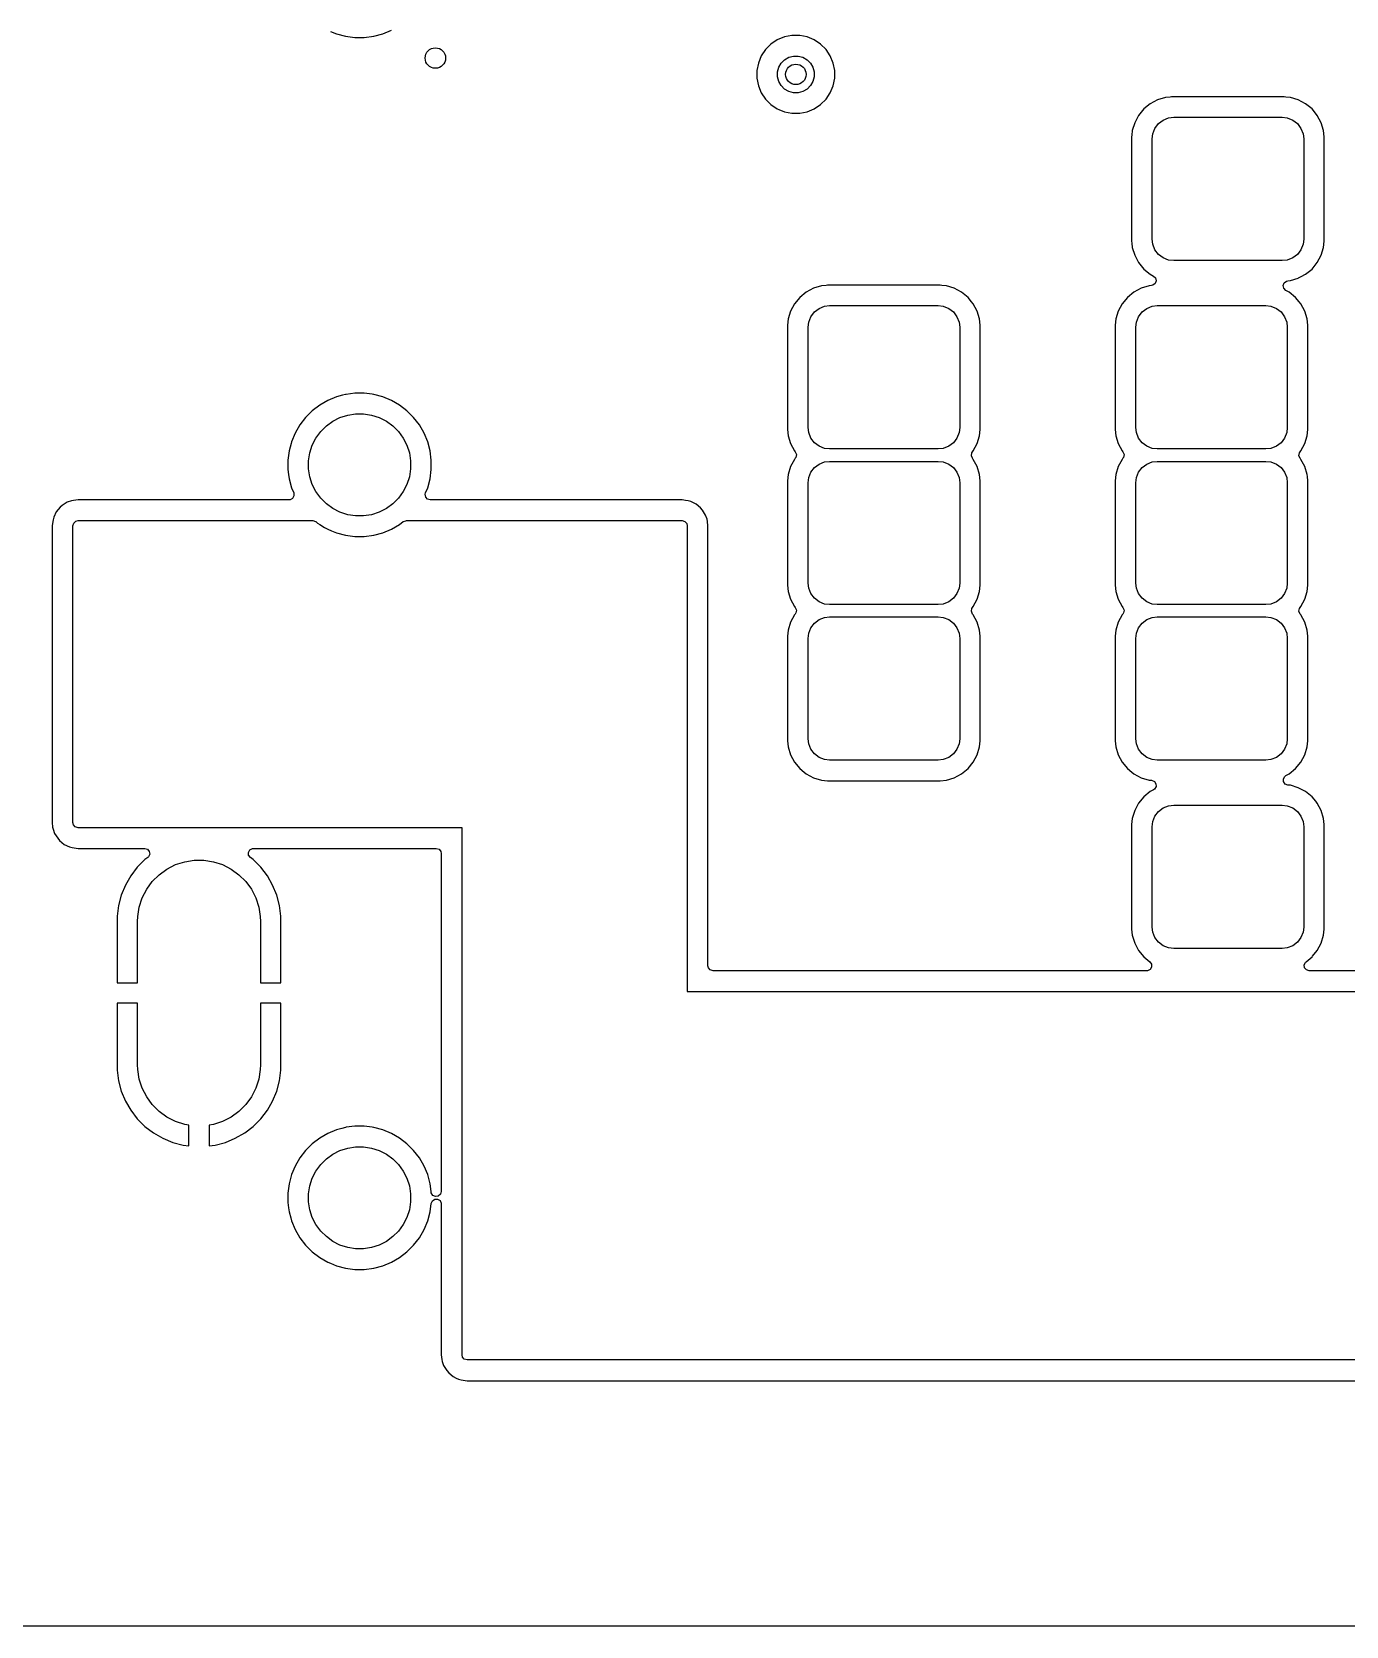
# Model space of a CAD drawing. Extents: x 3.62 to 7.51, y -6.04 to -1.71.
# Drawn here: x 4.305 to 5.568, y -6.035 to -4.502 of the extents above; entities that cross this region are included whole.
import ezdxf

# ---------------------------------------------------------------- set-up
doc = ezdxf.new("R2010")
doc.units = 0
doc.header["$MEASUREMENT"] = 0
doc.layers.add('BLACK', color=7, linetype='CONTINUOUS')

msp = doc.modelspace()

# ---------------------------------------------------------------- linework, layer by layer
at = {"layer": 'BLACK', "linetype": 'CONTINUOUS'}
for p, q in [((4.5921, -4.502), (4.5979, -4.5044)), ((4.5979, -4.5044), (4.6066, -4.5067)), ((4.6066, -4.5067), (4.6156, -4.5079)), ((4.6246, -4.5079), (4.6336, -4.5067)), ((4.6336, -4.5067), (4.6423, -4.5044)), ((4.6423, -4.5044), (4.6506, -4.5009)), ((5.0357, -4.5059), (5.0285, -4.5073)), ((5.0431, -4.5059), (5.0357, -4.5059)), ((5.0357, -4.5059), (5.0357, -4.5059)), ((5.0503, -4.5073), (5.0431, -4.5059)), ((5.0431, -4.5059), (5.0431, -4.5059)), ((4.6156, -4.5079), (4.6156, -4.5079)), ((4.6156, -4.5079), (4.6246, -4.5079)), ((4.6246, -4.5079), (4.6246, -4.5079)), ((5.0103, -4.5195), (5.0062, -4.5256)), ((5.0155, -4.5142), (5.0103, -4.5195)), ((5.0103, -4.5195), (5.0103, -4.5195)), ((5.0216, -4.5101), (5.0155, -4.5142)), ((5.0155, -4.5142), (5.0155, -4.5142)), ((5.0285, -4.5073), (5.0216, -4.5101)), ((5.0216, -4.5101), (5.0216, -4.5101)), ((5.0285, -4.5073), (5.0285, -4.5073)), ((5.0571, -4.5101), (5.0503, -4.5073)), ((5.0503, -4.5073), (5.0503, -4.5073)), ((5.0632, -4.5142), (5.0571, -4.5101)), ((5.0571, -4.5101), (5.0571, -4.5101)), ((5.0684, -4.5195), (5.0632, -4.5142)), ((5.0632, -4.5142), (5.0632, -4.5142)), ((5.0725, -4.5256), (5.0684, -4.5195)), ((5.0684, -4.5195), (5.0684, -4.5195)), ((5.0034, -4.5324), (5.0019, -4.5396)), ((5.0062, -4.5256), (5.0034, -4.5324)), ((5.0034, -4.5324), (5.0034, -4.5324)), ((5.0062, -4.5256), (5.0062, -4.5256)), ((5.0218, -4.541), (5.023, -4.5365)), ((5.023, -4.5365), (5.0253, -4.5325)), ((5.0253, -4.5325), (5.0286, -4.5293)), ((5.0286, -4.5293), (5.0326, -4.5269)), ((5.0326, -4.5269), (5.0371, -4.5257)), ((5.0371, -4.5257), (5.0417, -4.5257)), ((5.0417, -4.5257), (5.0461, -4.5269)), ((5.0461, -4.5269), (5.0502, -4.5293)), ((5.0502, -4.5293), (5.0534, -4.5325)), ((5.0534, -4.5325), (5.0557, -4.5365)), ((5.0557, -4.5365), (5.0569, -4.541)), ((5.0754, -4.5324), (5.0725, -4.5256)), ((5.0725, -4.5256), (5.0725, -4.5256)), ((5.0725, -4.5256), (5.0725, -4.5256)), ((5.0768, -4.5396), (5.0754, -4.5324)), ((5.0019, -4.5396), (5.0019, -4.547)), ((5.0019, -4.547), (5.0034, -4.5542)), ((5.0218, -4.5456), (5.0218, -4.541)), ((5.023, -4.5501), (5.0218, -4.5456)), ((5.0253, -4.5541), (5.023, -4.5501)), ((5.0557, -4.5501), (5.0534, -4.5541)), ((5.0569, -4.5456), (5.0557, -4.5501)), ((5.0569, -4.541), (5.0569, -4.5456)), ((5.0754, -4.5542), (5.0768, -4.547)), ((5.0768, -4.547), (5.0768, -4.5396)), ((5.0034, -4.5542), (5.0034, -4.5542)), ((5.0034, -4.5542), (5.0062, -4.561)), ((5.0062, -4.561), (5.0062, -4.561)), ((5.0062, -4.561), (5.0103, -4.5672)), ((5.0103, -4.5672), (5.0103, -4.5672)), ((5.0103, -4.5672), (5.0155, -4.5724)), ((5.0286, -4.5574), (5.0253, -4.5541)), ((5.0326, -4.5597), (5.0286, -4.5574)), ((5.0371, -4.5609), (5.0326, -4.5597)), ((5.0417, -4.5609), (5.0371, -4.5609)), ((5.0461, -4.5597), (5.0417, -4.5609)), ((5.0502, -4.5574), (5.0461, -4.5597)), ((5.0534, -4.5541), (5.0502, -4.5574)), ((5.0632, -4.5724), (5.0684, -4.5672)), ((5.0684, -4.5672), (5.0725, -4.561)), ((5.0725, -4.561), (5.0754, -4.5542)), ((5.387, -4.5678), (5.38, -4.5716)), ((5.3946, -4.5655), (5.387, -4.5678)), ((5.3991, -4.5651), (5.3946, -4.5655)), ((5.4006, -4.5649), (5.3991, -4.5651)), ((5.5089, -4.5649), (5.4006, -4.5649)), ((5.5105, -4.5651), (5.5089, -4.5649)), ((5.5148, -4.5655), (5.5105, -4.5651)), ((5.5224, -4.5678), (5.5148, -4.5655)), ((5.5294, -4.5716), (5.5224, -4.5678)), ((5.0155, -4.5724), (5.0155, -4.5724)), ((5.0155, -4.5724), (5.0216, -4.5765)), ((5.0216, -4.5765), (5.0216, -4.5765)), ((5.0216, -4.5765), (5.0232, -4.5771)), ((5.0232, -4.5771), (5.0285, -4.5793)), ((5.0285, -4.5793), (5.0357, -4.5807)), ((5.0357, -4.5807), (5.0357, -4.5807)), ((5.0357, -4.5807), (5.0357, -4.5807)), ((5.0357, -4.5807), (5.0431, -4.5807)), ((5.0431, -4.5807), (5.0503, -4.5793)), ((5.0431, -4.5807), (5.0431, -4.5807)), ((5.0503, -4.5793), (5.0571, -4.5765)), ((5.0571, -4.5765), (5.0632, -4.5724)), ((5.3688, -4.5828), (5.3651, -4.5898)), ((5.3739, -4.5766), (5.3688, -4.5828)), ((5.3688, -4.5828), (5.3688, -4.5828)), ((5.38, -4.5716), (5.3739, -4.5766)), ((5.38, -4.5716), (5.38, -4.5716)), ((5.5356, -4.5766), (5.5294, -4.5716)), ((5.5294, -4.5716), (5.5294, -4.5716)), ((5.5378, -4.5793), (5.5356, -4.5766)), ((5.5406, -4.5828), (5.5378, -4.5793)), ((5.5444, -4.5898), (5.5406, -4.5828)), ((5.5406, -4.5828), (5.5406, -4.5828)), ((5.5406, -4.5828), (5.5406, -4.5828)), ((5.3628, -4.5974), (5.3623, -4.6019)), ((5.3651, -4.5898), (5.3628, -4.5974)), ((5.3825, -4.6004), (5.3845, -4.5952)), ((5.3845, -4.5952), (5.3879, -4.5907)), ((5.3879, -4.5907), (5.3924, -4.5873)), ((5.3924, -4.5873), (5.3977, -4.5852)), ((5.3977, -4.5852), (5.4026, -4.5846)), ((5.4026, -4.5846), (5.5069, -4.5846)), ((5.5069, -4.5846), (5.5118, -4.5852)), ((5.5118, -4.5852), (5.517, -4.5873)), ((5.517, -4.5873), (5.5215, -4.5907)), ((5.5215, -4.5907), (5.5249, -4.5952)), ((5.5249, -4.5952), (5.527, -4.6004)), ((5.5467, -4.5974), (5.5444, -4.5898)), ((5.5444, -4.5898), (5.5444, -4.5898)), ((5.5444, -4.5898), (5.5444, -4.5898)), ((5.5473, -4.6033), (5.5467, -4.5974)), ((5.3623, -4.6019), (5.3622, -4.6033)), ((5.3622, -4.6033), (5.3622, -4.7038)), ((5.3819, -4.6053), (5.3825, -4.6004)), ((5.3819, -4.7018), (5.3819, -4.6053)), ((5.527, -4.6004), (5.5276, -4.6053)), ((5.5276, -4.6053), (5.5276, -4.7018)), ((5.5473, -4.7038), (5.5473, -4.6033)), ((5.3622, -4.7038), (5.3624, -4.7057)), ((5.3624, -4.7057), (5.3628, -4.7097)), ((5.3825, -4.7067), (5.3819, -4.7018)), ((5.5276, -4.7018), (5.527, -4.7067)), ((5.5467, -4.7097), (5.5473, -4.7038)), ((5.3628, -4.7097), (5.3651, -4.7173)), ((5.3651, -4.7173), (5.3688, -4.7243)), ((5.3845, -4.7119), (5.3825, -4.7067)), ((5.3879, -4.7164), (5.3845, -4.7119)), ((5.3924, -4.7198), (5.3879, -4.7164)), ((5.3977, -4.7219), (5.3924, -4.7198)), ((5.517, -4.7198), (5.5118, -4.7219)), ((5.5215, -4.7164), (5.517, -4.7198)), ((5.5249, -4.7119), (5.5215, -4.7164)), ((5.527, -4.7067), (5.5249, -4.7119)), ((5.5406, -4.7243), (5.5444, -4.7173)), ((5.5444, -4.7173), (5.5467, -4.7097)), ((5.3688, -4.7243), (5.3688, -4.7243)), ((5.3688, -4.7243), (5.3739, -4.7305)), ((5.3739, -4.7305), (5.38, -4.7355)), ((5.38, -4.7355), (5.38, -4.7355)), ((5.38, -4.7355), (5.3832, -4.7372)), ((5.4026, -4.7224), (5.3977, -4.7219)), ((5.5069, -4.7224), (5.4026, -4.7224)), ((5.5118, -4.7219), (5.5069, -4.7224)), ((5.5252, -4.7378), (5.5294, -4.7355)), ((5.5294, -4.7355), (5.5356, -4.7305)), ((5.5356, -4.7305), (5.5406, -4.7243)), ((5.0563, -4.7489), (5.0493, -4.7527)), ((5.0639, -4.7466), (5.0563, -4.7489)), ((5.0684, -4.7462), (5.0639, -4.7466)), ((5.0699, -4.746), (5.0684, -4.7462)), ((5.1782, -4.746), (5.0699, -4.746)), ((5.1798, -4.7462), (5.1782, -4.746)), ((5.1841, -4.7466), (5.1798, -4.7462)), ((5.1917, -4.7489), (5.1841, -4.7466)), ((5.1987, -4.7527), (5.1917, -4.7489)), ((5.3713, -4.7489), (5.3643, -4.7527)), ((5.3789, -4.7466), (5.3713, -4.7489)), ((5.3814, -4.7464), (5.3789, -4.7466)), ((5.3827, -4.7461), (5.3814, -4.7464)), ((5.3849, -4.7444), (5.3827, -4.7461)), ((5.3832, -4.7372), (5.3852, -4.7391)), ((5.3858, -4.7418), (5.3849, -4.7444)), ((5.3852, -4.7391), (5.3858, -4.7418)), ((5.5079, -4.7464), (5.5088, -4.7438)), ((5.5085, -4.749), (5.5079, -4.7464)), ((5.5105, -4.751), (5.5085, -4.749)), ((5.5088, -4.7438), (5.511, -4.7421)), ((5.5137, -4.7527), (5.5105, -4.751)), ((5.511, -4.7421), (5.5123, -4.7418)), ((5.5123, -4.7418), (5.5148, -4.7416)), ((5.5148, -4.7416), (5.5224, -4.7393)), ((5.5224, -4.7393), (5.5226, -4.7391)), ((5.5226, -4.7391), (5.5252, -4.7378)), ((5.0381, -4.7639), (5.0344, -4.7709)), ((5.0432, -4.7577), (5.0381, -4.7639)), ((5.0381, -4.7639), (5.0381, -4.7639)), ((5.0493, -4.7527), (5.0432, -4.7577)), ((5.0493, -4.7527), (5.0493, -4.7527)), ((5.0617, -4.7684), (5.067, -4.7663)), ((5.067, -4.7663), (5.0719, -4.7657)), ((5.0719, -4.7657), (5.1762, -4.7657)), ((5.1762, -4.7657), (5.1811, -4.7663)), ((5.1811, -4.7663), (5.1863, -4.7684)), ((5.2049, -4.7577), (5.1987, -4.7527)), ((5.1987, -4.7527), (5.1987, -4.7527)), ((5.2084, -4.762), (5.2049, -4.7577)), ((5.2099, -4.7639), (5.2084, -4.762)), ((5.2137, -4.7709), (5.2099, -4.7639)), ((5.2099, -4.7639), (5.2099, -4.7639)), ((5.2099, -4.7639), (5.2099, -4.7639)), ((5.3531, -4.7639), (5.3493, -4.7709)), ((5.3581, -4.7577), (5.3531, -4.7639)), ((5.3531, -4.7639), (5.3531, -4.7639)), ((5.3643, -4.7527), (5.3581, -4.7577)), ((5.3643, -4.7527), (5.3643, -4.7527)), ((5.3767, -4.7684), (5.3819, -4.7663)), ((5.3819, -4.7663), (5.3868, -4.7657)), ((5.3868, -4.7657), (5.4911, -4.7657)), ((5.4911, -4.7657), (5.496, -4.7663)), ((5.496, -4.7663), (5.5013, -4.7684)), ((5.5198, -4.7577), (5.5137, -4.7527)), ((5.5137, -4.7527), (5.5137, -4.7527)), ((5.5233, -4.762), (5.5198, -4.7577)), ((5.5249, -4.7639), (5.5233, -4.762)), ((5.5286, -4.7709), (5.5249, -4.7639)), ((5.5249, -4.7639), (5.5249, -4.7639)), ((5.5249, -4.7639), (5.5249, -4.7639)), ((5.0321, -4.7785), (5.0315, -4.7844)), ((5.0344, -4.7709), (5.0321, -4.7785)), ((5.0512, -4.7864), (5.0518, -4.7815)), ((5.0518, -4.7815), (5.0538, -4.7763)), ((5.0538, -4.7763), (5.0572, -4.7718)), ((5.0572, -4.7718), (5.0617, -4.7684)), ((5.1863, -4.7684), (5.1908, -4.7718)), ((5.1908, -4.7718), (5.1942, -4.7763)), ((5.1942, -4.7763), (5.1963, -4.7815)), ((5.1963, -4.7815), (5.1969, -4.7864)), ((5.216, -4.7785), (5.2137, -4.7709)), ((5.2137, -4.7709), (5.2137, -4.7709)), ((5.2137, -4.7709), (5.2137, -4.7709)), ((5.2166, -4.7844), (5.216, -4.7785)), ((5.347, -4.7785), (5.3464, -4.7844)), ((5.3493, -4.7709), (5.347, -4.7785)), ((5.3661, -4.7864), (5.3667, -4.7815)), ((5.3667, -4.7815), (5.3688, -4.7763)), ((5.3688, -4.7763), (5.3722, -4.7718)), ((5.3722, -4.7718), (5.3767, -4.7684)), ((5.5013, -4.7684), (5.5058, -4.7718)), ((5.5058, -4.7718), (5.5092, -4.7763)), ((5.5092, -4.7763), (5.5112, -4.7815)), ((5.5112, -4.7815), (5.5118, -4.7864)), ((5.5309, -4.7785), (5.5286, -4.7709)), ((5.5286, -4.7709), (5.5286, -4.7709)), ((5.5286, -4.7709), (5.5286, -4.7709)), ((5.5315, -4.7844), (5.5309, -4.7785)), ((5.0315, -4.7844), (5.0315, -4.8849)), ((5.0512, -4.8829), (5.0512, -4.7864)), ((5.1969, -4.7864), (5.1969, -4.8829)), ((5.2166, -4.8849), (5.2166, -4.7844)), ((5.3464, -4.7844), (5.3464, -4.8849)), ((5.3661, -4.8829), (5.3661, -4.7864)), ((5.5118, -4.7864), (5.5118, -4.8829)), ((5.5315, -4.8849), (5.5315, -4.7844)), ((4.5895, -4.8569), (4.5817, -4.8614)), ((4.5979, -4.8534), (4.5895, -4.8569)), ((4.5895, -4.8569), (4.5895, -4.8569)), ((4.6037, -4.8519), (4.5979, -4.8534)), ((4.6066, -4.8511), (4.6037, -4.8519)), ((4.607, -4.851), (4.6066, -4.8511)), ((4.6156, -4.8499), (4.607, -4.851)), ((4.6246, -4.8499), (4.6156, -4.8499)), ((4.6156, -4.8499), (4.6156, -4.8499)), ((4.6321, -4.8509), (4.6246, -4.8499)), ((4.6246, -4.8499), (4.6246, -4.8499)), ((4.6336, -4.8511), (4.6321, -4.8509)), ((4.6423, -4.8534), (4.6336, -4.8511)), ((4.6506, -4.8569), (4.6423, -4.8534)), ((4.6584, -4.8614), (4.6506, -4.8569)), ((4.6506, -4.8569), (4.6506, -4.8569)), ((4.5682, -4.8733), (4.5627, -4.8804)), ((4.5745, -4.8669), (4.5682, -4.8733)), ((4.5817, -4.8614), (4.5745, -4.8669)), ((4.5944, -4.8768), (4.6012, -4.8733)), ((4.6012, -4.8733), (4.6086, -4.8709)), ((4.6086, -4.8709), (4.6162, -4.8697)), ((4.6162, -4.8697), (4.6239, -4.8697)), ((4.6239, -4.8697), (4.6316, -4.8709)), ((4.6316, -4.8709), (4.6389, -4.8733)), ((4.6389, -4.8733), (4.6458, -4.8768)), ((4.6656, -4.8669), (4.6584, -4.8614)), ((4.672, -4.8733), (4.6656, -4.8669)), ((4.6656, -4.8669), (4.6656, -4.8669)), ((4.6775, -4.8804), (4.672, -4.8733)), ((4.672, -4.8733), (4.672, -4.8733)), ((4.5581, -4.8883), (4.5547, -4.8966)), ((4.5627, -4.8804), (4.5581, -4.8883)), ((4.5581, -4.8883), (4.5581, -4.8883)), ((4.5781, -4.8931), (4.5827, -4.8868)), ((4.5827, -4.8868), (4.5881, -4.8814)), ((4.5881, -4.8814), (4.5944, -4.8768)), ((4.6458, -4.8768), (4.652, -4.8814)), ((4.652, -4.8814), (4.6575, -4.8868)), ((4.6575, -4.8868), (4.662, -4.8931)), ((4.682, -4.8883), (4.6775, -4.8804)), ((4.6775, -4.8804), (4.6775, -4.8804)), ((4.6775, -4.8804), (4.6775, -4.8804)), ((4.6855, -4.8966), (4.682, -4.8883)), ((5.0315, -4.8849), (5.0321, -4.8908)), ((5.0518, -4.8878), (5.0512, -4.8829)), ((5.0538, -4.893), (5.0518, -4.8878)), ((5.1963, -4.8878), (5.1942, -4.893)), ((5.1969, -4.8829), (5.1963, -4.8878)), ((5.216, -4.8908), (5.2166, -4.8849)), ((5.3464, -4.8849), (5.347, -4.8908)), ((5.3667, -4.8878), (5.3661, -4.8829)), ((5.3688, -4.893), (5.3667, -4.8878)), ((5.5112, -4.8878), (5.5092, -4.893)), ((5.5118, -4.8829), (5.5112, -4.8878)), ((5.5309, -4.8908), (5.5315, -4.8849)), ((4.5523, -4.9053), (4.5512, -4.9143)), ((4.5524, -4.9052), (4.5523, -4.9053)), ((4.5523, -4.9053), (4.5523, -4.9053)), ((4.5542, -4.8984), (4.5524, -4.9052)), ((4.5547, -4.8966), (4.5542, -4.8984)), ((4.5722, -4.9073), (4.5746, -4.9)), ((4.5746, -4.9), (4.5781, -4.8931)), ((4.662, -4.8931), (4.6655, -4.9)), ((4.6655, -4.9), (4.6679, -4.9073)), ((4.6878, -4.9053), (4.6855, -4.8966)), ((4.689, -4.9143), (4.6878, -4.9053)), ((5.0321, -4.8908), (5.0344, -4.8984)), ((5.0344, -4.8984), (5.0381, -4.9054)), ((5.0381, -4.9054), (5.0381, -4.9054)), ((5.0381, -4.9054), (5.0389, -4.9064)), ((5.0572, -4.8975), (5.0538, -4.893)), ((5.0617, -4.9009), (5.0572, -4.8975)), ((5.067, -4.903), (5.0617, -4.9009)), ((5.0719, -4.9035), (5.067, -4.903)), ((5.1762, -4.9035), (5.0719, -4.9035)), ((5.1811, -4.903), (5.1762, -4.9035)), ((5.1863, -4.9009), (5.1811, -4.903)), ((5.1908, -4.8975), (5.1863, -4.9009)), ((5.1942, -4.893), (5.1908, -4.8975)), ((5.2091, -4.9064), (5.2099, -4.9054)), ((5.2099, -4.9054), (5.2137, -4.8984)), ((5.2099, -4.9054), (5.2099, -4.9054)), ((5.2137, -4.8984), (5.216, -4.8908)), ((5.347, -4.8908), (5.3493, -4.8984)), ((5.3493, -4.8984), (5.3531, -4.9054)), ((5.3531, -4.9054), (5.3531, -4.9054)), ((5.3531, -4.9054), (5.3538, -4.9064)), ((5.3722, -4.8975), (5.3688, -4.893)), ((5.3767, -4.9009), (5.3722, -4.8975)), ((5.3819, -4.903), (5.3767, -4.9009)), ((5.3868, -4.9035), (5.3819, -4.903)), ((5.4911, -4.9035), (5.3868, -4.9035)), ((5.496, -4.903), (5.4911, -4.9035)), ((5.5013, -4.9009), (5.496, -4.903)), ((5.5058, -4.8975), (5.5013, -4.9009)), ((5.5092, -4.893), (5.5058, -4.8975)), ((5.5241, -4.9064), (5.5249, -4.9054)), ((5.5249, -4.9054), (5.5286, -4.8984)), ((5.5249, -4.9054), (5.5249, -4.9054)), ((5.5286, -4.8984), (5.5309, -4.8908)), ((4.5512, -4.9143), (4.5512, -4.9233)), ((4.571, -4.9149), (4.5722, -4.9073)), ((4.571, -4.9227), (4.571, -4.9149)), ((4.6679, -4.9073), (4.6691, -4.9149)), ((4.6691, -4.9149), (4.6691, -4.9227)), ((4.689, -4.9233), (4.689, -4.9143)), ((5.0344, -4.9205), (5.0321, -4.9281)), ((5.0381, -4.9135), (5.0344, -4.9205)), ((5.0389, -4.9125), (5.0381, -4.9135)), ((5.0381, -4.9135), (5.0381, -4.9135)), ((5.0389, -4.9064), (5.04, -4.9089)), ((5.0395, -4.9116), (5.0389, -4.9125)), ((5.04, -4.9089), (5.0395, -4.9116)), ((5.0572, -4.9214), (5.0617, -4.918)), ((5.0617, -4.918), (5.067, -4.9159)), ((5.067, -4.9159), (5.0719, -4.9154)), ((5.0719, -4.9154), (5.1762, -4.9154)), ((5.1762, -4.9154), (5.1811, -4.9159)), ((5.1811, -4.9159), (5.1863, -4.918)), ((5.1863, -4.918), (5.1908, -4.9214)), ((5.2081, -4.91), (5.2085, -4.9073)), ((5.2091, -4.9125), (5.2081, -4.91)), ((5.2085, -4.9073), (5.2091, -4.9064)), ((5.2099, -4.9135), (5.2091, -4.9125)), ((5.2137, -4.9205), (5.2099, -4.9135)), ((5.2099, -4.9135), (5.2099, -4.9135)), ((5.216, -4.9281), (5.2137, -4.9205)), ((5.2137, -4.9205), (5.2137, -4.9205)), ((5.2137, -4.9205), (5.2137, -4.9205)), ((5.3493, -4.9205), (5.347, -4.9281)), ((5.3531, -4.9135), (5.3493, -4.9205)), ((5.3538, -4.9125), (5.3531, -4.9135)), ((5.3531, -4.9135), (5.3531, -4.9135)), ((5.3538, -4.9064), (5.3549, -4.9089)), ((5.3545, -4.9116), (5.3538, -4.9125)), ((5.3549, -4.9089), (5.3545, -4.9116)), ((5.3722, -4.9214), (5.3767, -4.918)), ((5.3767, -4.918), (5.3819, -4.9159)), ((5.3819, -4.9159), (5.3868, -4.9154)), ((5.3868, -4.9154), (5.4911, -4.9154)), ((5.4911, -4.9154), (5.496, -4.9159)), ((5.496, -4.9159), (5.5013, -4.918)), ((5.5013, -4.918), (5.5058, -4.9214)), ((5.523, -4.91), (5.5235, -4.9073)), ((5.5241, -4.9125), (5.523, -4.91)), ((5.5235, -4.9073), (5.5241, -4.9064)), ((5.5249, -4.9135), (5.5241, -4.9125)), ((5.5286, -4.9205), (5.5249, -4.9135)), ((5.5249, -4.9135), (5.5249, -4.9135)), ((5.5309, -4.9281), (5.5286, -4.9205)), ((5.5286, -4.9205), (5.5286, -4.9205)), ((5.5286, -4.9205), (5.5286, -4.9205)), ((4.5512, -4.9233), (4.5518, -4.9281)), ((4.5518, -4.9281), (4.5523, -4.9323)), ((4.5523, -4.9323), (4.5547, -4.941)), ((4.5722, -4.9303), (4.571, -4.9227)), ((4.5746, -4.9376), (4.5722, -4.9303)), ((4.6679, -4.9303), (4.6655, -4.9376)), ((4.6691, -4.9227), (4.6679, -4.9303)), ((4.6855, -4.941), (4.6878, -4.9323)), ((4.6878, -4.9323), (4.689, -4.9233)), ((5.0321, -4.9281), (5.0315, -4.934)), ((5.0315, -4.934), (5.0315, -5.0345)), ((5.0512, -4.936), (5.0518, -4.9311)), ((5.0512, -5.0325), (5.0512, -4.936)), ((5.0518, -4.9311), (5.0538, -4.9259)), ((5.0538, -4.9259), (5.0572, -4.9214)), ((5.1908, -4.9214), (5.1942, -4.9259)), ((5.1942, -4.9259), (5.1963, -4.9311)), ((5.1963, -4.9311), (5.1969, -4.936)), ((5.1969, -4.936), (5.1969, -5.0325)), ((5.2166, -4.934), (5.216, -4.9281)), ((5.2166, -5.0345), (5.2166, -4.934)), ((5.347, -4.9281), (5.3464, -4.934)), ((5.3464, -4.934), (5.3464, -5.0345)), ((5.3661, -4.936), (5.3667, -4.9311)), ((5.3661, -5.0325), (5.3661, -4.936)), ((5.3667, -4.9311), (5.3688, -4.9259)), ((5.3688, -4.9259), (5.3722, -4.9214)), ((5.5058, -4.9214), (5.5092, -4.9259)), ((5.5092, -4.9259), (5.5112, -4.9311)), ((5.5112, -4.9311), (5.5118, -4.936)), ((5.5118, -4.936), (5.5118, -5.0325)), ((5.5311, -4.9301), (5.5309, -4.9281)), ((5.5315, -4.934), (5.5311, -4.9301)), ((5.5315, -5.0345), (5.5315, -4.934)), ((4.5557, -4.951), (4.5534, -4.9524)), ((4.5547, -4.941), (4.5567, -4.9458)), ((4.557, -4.9485), (4.5557, -4.951)), ((4.5567, -4.9458), (4.557, -4.9485)), ((4.5781, -4.9445), (4.5746, -4.9376)), ((4.5827, -4.9508), (4.5781, -4.9445)), ((4.5881, -4.9562), (4.5827, -4.9508)), ((4.6575, -4.9508), (4.652, -4.9562)), ((4.662, -4.9445), (4.6575, -4.9508)), ((4.6655, -4.9376), (4.662, -4.9445)), ((4.6832, -4.947), (4.6835, -4.9458)), ((4.6836, -4.9497), (4.6832, -4.947)), ((4.6835, -4.9458), (4.6855, -4.941)), ((4.6854, -4.9518), (4.6836, -4.9497)), ((4.3285, -4.9639), (4.3262, -4.9691)), ((4.3322, -4.9596), (4.3285, -4.9639)), ((4.3285, -4.9639), (4.3285, -4.9639)), ((4.3343, -4.9578), (4.3322, -4.9596)), ((4.3391, -4.9548), (4.3343, -4.9578)), ((4.3343, -4.9578), (4.3343, -4.9578)), ((4.3431, -4.9534), (4.3391, -4.9548)), ((4.3391, -4.9548), (4.3391, -4.9548)), ((4.3451, -4.953), (4.3431, -4.9534)), ((4.3494, -4.9525), (4.3451, -4.953)), ((4.3451, -4.953), (4.3451, -4.953)), ((4.5522, -4.9525), (4.3494, -4.9525)), ((4.3494, -4.9525), (4.3494, -4.9525)), ((4.3494, -4.9525), (4.3494, -4.9525)), ((4.5534, -4.9524), (4.5522, -4.9525)), ((4.5944, -4.9608), (4.5881, -4.9562)), ((4.6012, -4.9643), (4.5944, -4.9608)), ((4.6086, -4.9667), (4.6012, -4.9643)), ((4.6162, -4.9679), (4.6086, -4.9667)), ((4.6316, -4.9667), (4.6239, -4.9679)), ((4.6389, -4.9643), (4.6316, -4.9667)), ((4.6458, -4.9608), (4.6389, -4.9643)), ((4.652, -4.9562), (4.6458, -4.9608)), ((4.688, -4.9525), (4.6854, -4.9518)), ((4.9302, -4.9525), (4.688, -4.9525)), ((4.9333, -4.953), (4.9302, -4.9525)), ((4.9302, -4.9525), (4.9302, -4.9525)), ((4.9358, -4.9533), (4.9333, -4.953)), ((4.9384, -4.9541), (4.9358, -4.9533)), ((4.9358, -4.9533), (4.9358, -4.9533)), ((4.9358, -4.9533), (4.9358, -4.9533)), ((4.9436, -4.9565), (4.9384, -4.9541)), ((4.9384, -4.9541), (4.9384, -4.9541)), ((4.9384, -4.9541), (4.9384, -4.9541)), ((4.9478, -4.9602), (4.9436, -4.9565)), ((4.9436, -4.9565), (4.9436, -4.9565)), ((4.9436, -4.9565), (4.9436, -4.9565)), ((4.9496, -4.9623), (4.9478, -4.9602)), ((4.9478, -4.9602), (4.9478, -4.9602)), ((4.9478, -4.9602), (4.9478, -4.9602)), ((4.9527, -4.967), (4.9496, -4.9623)), ((4.9496, -4.9623), (4.9496, -4.9623)), ((4.9496, -4.9623), (4.9496, -4.9623)), ((4.3252, -4.9731), (4.3246, -4.9773)), ((4.3246, -4.9773), (4.3246, -5.2628)), ((4.3254, -4.9717), (4.3252, -4.9731)), ((4.3262, -4.9691), (4.3254, -4.9717)), ((4.3445, -4.9773), (4.3453, -4.9747)), ((4.3445, -5.2628), (4.3445, -4.9773)), ((4.3453, -4.9747), (4.3473, -4.9729)), ((4.3473, -4.9729), (4.3494, -4.9724)), ((4.3494, -4.9724), (4.5751, -4.9724)), ((4.5751, -4.9724), (4.5778, -4.9732)), ((4.5778, -4.9732), (4.5781, -4.9734)), ((4.5781, -4.9734), (4.5797, -4.9747)), ((4.5797, -4.9747), (4.5817, -4.9762)), ((4.5817, -4.9762), (4.5817, -4.9762)), ((4.5817, -4.9762), (4.5817, -4.9762)), ((4.5817, -4.9762), (4.5864, -4.9789)), ((4.5864, -4.9789), (4.5895, -4.9807)), ((4.5895, -4.9807), (4.5895, -4.9807)), ((4.5895, -4.9807), (4.5931, -4.9822)), ((4.6239, -4.9679), (4.6162, -4.9679)), ((4.6423, -4.9842), (4.6506, -4.9807)), ((4.6506, -4.9807), (4.6584, -4.9762)), ((4.6584, -4.9762), (4.6621, -4.9734)), ((4.6621, -4.9734), (4.6646, -4.9725)), ((4.6646, -4.9725), (4.665, -4.9724)), ((4.665, -4.9724), (4.9302, -4.9724)), ((4.9302, -4.9724), (4.9328, -4.9732)), ((4.9328, -4.9732), (4.9346, -4.9753)), ((4.9346, -4.9753), (4.935, -4.9773)), ((4.935, -4.9773), (4.935, -5.4252)), ((4.954, -4.9711), (4.9527, -4.967)), ((4.9527, -4.967), (4.9527, -4.967)), ((4.9545, -4.9731), (4.954, -4.9711)), ((4.954, -4.9711), (4.954, -4.9711)), ((4.9549, -4.9773), (4.9545, -4.9731)), ((4.9549, -5.4004), (4.9549, -4.9773)), ((4.9549, -4.9773), (4.9549, -4.9773)), ((4.5931, -4.9822), (4.5979, -4.9842)), ((4.5979, -4.9842), (4.6066, -4.9865)), ((4.6066, -4.9865), (4.6156, -4.9877)), ((4.6156, -4.9877), (4.6156, -4.9877)), ((4.6156, -4.9877), (4.6246, -4.9877)), ((4.6246, -4.9877), (4.6336, -4.9865)), ((4.6246, -4.9877), (4.6246, -4.9877)), ((4.6336, -4.9865), (4.6423, -4.9842)), ((5.0315, -5.0345), (5.0321, -5.0404)), ((5.0321, -5.0404), (5.0344, -5.048)), ((5.0518, -5.0374), (5.0512, -5.0325)), ((5.0538, -5.0426), (5.0518, -5.0374)), ((5.0572, -5.0471), (5.0538, -5.0426)), ((5.1942, -5.0426), (5.1908, -5.0471)), ((5.1963, -5.0374), (5.1942, -5.0426)), ((5.1969, -5.0325), (5.1963, -5.0374)), ((5.2137, -5.048), (5.216, -5.0404)), ((5.216, -5.0404), (5.2166, -5.0345)), ((5.3464, -5.0345), (5.347, -5.0404)), ((5.347, -5.0404), (5.3493, -5.048)), ((5.3667, -5.0374), (5.3661, -5.0325)), ((5.3688, -5.0426), (5.3667, -5.0374)), ((5.3722, -5.0471), (5.3688, -5.0426)), ((5.5092, -5.0426), (5.5058, -5.0471)), ((5.5112, -5.0374), (5.5092, -5.0426)), ((5.5118, -5.0325), (5.5112, -5.0374)), ((5.5286, -5.048), (5.5309, -5.0404)), ((5.5309, -5.0404), (5.5315, -5.0345)), ((5.0344, -5.048), (5.0381, -5.055)), ((5.0381, -5.055), (5.0381, -5.055)), ((5.0381, -5.055), (5.0389, -5.056)), ((5.0389, -5.056), (5.04, -5.0585)), ((5.04, -5.0585), (5.0395, -5.0612)), ((5.0617, -5.0505), (5.0572, -5.0471)), ((5.067, -5.0526), (5.0617, -5.0505)), ((5.0719, -5.0531), (5.067, -5.0526)), ((5.1762, -5.0531), (5.0719, -5.0531)), ((5.1811, -5.0526), (5.1762, -5.0531)), ((5.1863, -5.0505), (5.1811, -5.0526)), ((5.1908, -5.0471), (5.1863, -5.0505)), ((5.2081, -5.0596), (5.2085, -5.0569)), ((5.2085, -5.0569), (5.2091, -5.056)), ((5.2091, -5.056), (5.2099, -5.055)), ((5.2099, -5.055), (5.2137, -5.048)), ((5.2099, -5.055), (5.2099, -5.055)), ((5.3493, -5.048), (5.3531, -5.055)), ((5.3531, -5.055), (5.3531, -5.055)), ((5.3531, -5.055), (5.3538, -5.056)), ((5.3538, -5.056), (5.3549, -5.0585)), ((5.3549, -5.0585), (5.3545, -5.0612)), ((5.3767, -5.0505), (5.3722, -5.0471)), ((5.3819, -5.0526), (5.3767, -5.0505)), ((5.3868, -5.0531), (5.3819, -5.0526)), ((5.4911, -5.0531), (5.3868, -5.0531)), ((5.496, -5.0526), (5.4911, -5.0531)), ((5.5013, -5.0505), (5.496, -5.0526)), ((5.5058, -5.0471), (5.5013, -5.0505)), ((5.523, -5.0596), (5.5235, -5.0569)), ((5.5235, -5.0569), (5.5241, -5.056)), ((5.5241, -5.056), (5.5249, -5.055)), ((5.5249, -5.055), (5.5286, -5.048)), ((5.5249, -5.055), (5.5249, -5.055)), ((5.0344, -5.0701), (5.0321, -5.0777)), ((5.0381, -5.0631), (5.0344, -5.0701)), ((5.0389, -5.0622), (5.0381, -5.0631)), ((5.0381, -5.0631), (5.0381, -5.0631)), ((5.0395, -5.0612), (5.0389, -5.0622)), ((5.0538, -5.0755), (5.0572, -5.071)), ((5.0572, -5.071), (5.0617, -5.0676)), ((5.0617, -5.0676), (5.067, -5.0655)), ((5.067, -5.0655), (5.0719, -5.065)), ((5.0719, -5.065), (5.1762, -5.065)), ((5.1762, -5.065), (5.1811, -5.0655)), ((5.1811, -5.0655), (5.1863, -5.0676)), ((5.1863, -5.0676), (5.1908, -5.071)), ((5.1908, -5.071), (5.1942, -5.0755)), ((5.2091, -5.0622), (5.2081, -5.0596)), ((5.2099, -5.0631), (5.2091, -5.0622)), ((5.2137, -5.0701), (5.2099, -5.0631)), ((5.2099, -5.0631), (5.2099, -5.0631)), ((5.216, -5.0777), (5.2137, -5.0701)), ((5.2137, -5.0701), (5.2137, -5.0701)), ((5.2137, -5.0701), (5.2137, -5.0701)), ((5.3493, -5.0701), (5.347, -5.0777)), ((5.3531, -5.0631), (5.3493, -5.0701)), ((5.3538, -5.0622), (5.3531, -5.0631)), ((5.3531, -5.0631), (5.3531, -5.0631)), ((5.3545, -5.0612), (5.3538, -5.0622)), ((5.3688, -5.0755), (5.3722, -5.071)), ((5.3722, -5.071), (5.3767, -5.0676)), ((5.3767, -5.0676), (5.3819, -5.0655)), ((5.3819, -5.0655), (5.3868, -5.065)), ((5.3868, -5.065), (5.4911, -5.065)), ((5.4911, -5.065), (5.496, -5.0655)), ((5.496, -5.0655), (5.5013, -5.0676)), ((5.5013, -5.0676), (5.5058, -5.071)), ((5.5058, -5.071), (5.5092, -5.0755)), ((5.5241, -5.0622), (5.523, -5.0596)), ((5.5249, -5.0631), (5.5241, -5.0622)), ((5.5286, -5.0701), (5.5249, -5.0631)), ((5.5249, -5.0631), (5.5249, -5.0631)), ((5.5309, -5.0777), (5.5286, -5.0701)), ((5.5286, -5.0701), (5.5286, -5.0701)), ((5.5286, -5.0701), (5.5286, -5.0701)), ((5.0321, -5.0777), (5.0315, -5.0836)), ((5.0315, -5.0836), (5.0315, -5.1841)), ((5.0512, -5.0856), (5.0518, -5.0807)), ((5.0512, -5.1821), (5.0512, -5.0856)), ((5.0518, -5.0807), (5.0538, -5.0755)), ((5.1942, -5.0755), (5.1963, -5.0807)), ((5.1963, -5.0807), (5.1969, -5.0856)), ((5.1969, -5.0856), (5.1969, -5.1821)), ((5.2166, -5.0836), (5.216, -5.0777)), ((5.2166, -5.1841), (5.2166, -5.0836)), ((5.347, -5.0777), (5.3464, -5.0836)), ((5.3464, -5.0836), (5.3464, -5.1841)), ((5.3661, -5.0856), (5.3667, -5.0807)), ((5.3661, -5.1821), (5.3661, -5.0856)), ((5.3667, -5.0807), (5.3688, -5.0755)), ((5.5092, -5.0755), (5.5112, -5.0807)), ((5.5112, -5.0807), (5.5118, -5.0856)), ((5.5118, -5.0856), (5.5118, -5.1821)), ((5.5315, -5.0836), (5.5309, -5.0777)), ((5.5315, -5.1841), (5.5315, -5.0836)), ((5.0315, -5.1841), (5.0321, -5.19)), ((5.0321, -5.19), (5.0344, -5.1976)), ((5.0518, -5.187), (5.0512, -5.1821)), ((5.0538, -5.1922), (5.0518, -5.187)), ((5.0572, -5.1967), (5.0538, -5.1922)), ((5.0617, -5.2001), (5.0572, -5.1967)), ((5.1908, -5.1967), (5.1863, -5.2001)), ((5.1942, -5.1922), (5.1908, -5.1967)), ((5.1963, -5.187), (5.1942, -5.1922)), ((5.1969, -5.1821), (5.1963, -5.187)), ((5.2137, -5.1976), (5.216, -5.19)), ((5.216, -5.19), (5.2166, -5.1841)), ((5.3464, -5.1841), (5.347, -5.19)), ((5.347, -5.19), (5.3493, -5.1976)), ((5.3667, -5.187), (5.3661, -5.1821)), ((5.3688, -5.1922), (5.3667, -5.187)), ((5.3722, -5.1967), (5.3688, -5.1922)), ((5.3767, -5.2001), (5.3722, -5.1967)), ((5.5058, -5.1967), (5.5013, -5.2001)), ((5.5092, -5.1922), (5.5058, -5.1967)), ((5.5112, -5.187), (5.5092, -5.1922)), ((5.5118, -5.1821), (5.5112, -5.187)), ((5.5286, -5.1976), (5.5309, -5.19)), ((5.5309, -5.19), (5.5315, -5.1841)), ((5.0344, -5.1976), (5.0381, -5.2046)), ((5.0381, -5.2046), (5.0381, -5.2046)), ((5.0381, -5.2046), (5.0432, -5.2108)), ((5.0432, -5.2108), (5.0474, -5.2143)), ((5.067, -5.2022), (5.0617, -5.2001)), ((5.0719, -5.2028), (5.067, -5.2022)), ((5.1762, -5.2028), (5.0719, -5.2028)), ((5.1811, -5.2022), (5.1762, -5.2028)), ((5.1863, -5.2001), (5.1811, -5.2022)), ((5.1987, -5.2158), (5.2049, -5.2108)), ((5.2049, -5.2108), (5.2099, -5.2046)), ((5.2099, -5.2046), (5.2137, -5.1976)), ((5.3493, -5.1976), (5.3531, -5.2046)), ((5.3531, -5.2046), (5.3531, -5.2046)), ((5.3531, -5.2046), (5.3581, -5.2108)), ((5.3581, -5.2108), (5.3624, -5.2143)), ((5.3819, -5.2022), (5.3767, -5.2001)), ((5.3868, -5.2028), (5.3819, -5.2022)), ((5.4911, -5.2028), (5.3868, -5.2028)), ((5.496, -5.2022), (5.4911, -5.2028)), ((5.5013, -5.2001), (5.496, -5.2022)), ((5.5137, -5.2158), (5.5198, -5.2108)), ((5.5198, -5.2108), (5.5249, -5.2046)), ((5.5249, -5.2046), (5.5286, -5.1976)), ((5.0474, -5.2143), (5.0493, -5.2158)), ((5.0493, -5.2158), (5.0493, -5.2158)), ((5.0493, -5.2158), (5.0493, -5.2158)), ((5.0493, -5.2158), (5.0563, -5.2196)), ((5.0563, -5.2196), (5.0563, -5.2196)), ((5.0563, -5.2196), (5.0563, -5.2196)), ((5.0563, -5.2196), (5.0639, -5.2219)), ((5.0639, -5.2219), (5.0699, -5.2225)), ((5.0699, -5.2225), (5.0699, -5.2225)), ((5.0699, -5.2225), (5.1782, -5.2225)), ((5.1782, -5.2225), (5.1841, -5.2219)), ((5.1782, -5.2225), (5.1782, -5.2225)), ((5.1841, -5.2219), (5.1917, -5.2196)), ((5.1917, -5.2196), (5.1987, -5.2158)), ((5.3624, -5.2143), (5.3643, -5.2158)), ((5.3643, -5.2158), (5.3643, -5.2158)), ((5.3643, -5.2158), (5.3643, -5.2158)), ((5.3643, -5.2158), (5.3713, -5.2196)), ((5.3713, -5.2196), (5.3713, -5.2196)), ((5.3713, -5.2196), (5.3713, -5.2196)), ((5.3713, -5.2196), (5.3789, -5.2219)), ((5.3789, -5.2219), (5.3814, -5.2221)), ((5.3814, -5.2221), (5.384, -5.2232)), ((5.384, -5.2232), (5.3855, -5.2254)), ((5.3855, -5.2254), (5.3857, -5.2281)), ((5.508, -5.2207), (5.5094, -5.2183)), ((5.5082, -5.2234), (5.508, -5.2207)), ((5.5097, -5.2257), (5.5082, -5.2234)), ((5.5094, -5.2183), (5.5105, -5.2175)), ((5.5123, -5.2267), (5.5097, -5.2257)), ((5.5105, -5.2175), (5.5137, -5.2158)), ((5.5148, -5.2269), (5.5123, -5.2267)), ((5.5224, -5.2293), (5.5148, -5.2269)), ((5.3739, -5.238), (5.3688, -5.2442)), ((5.38, -5.233), (5.3739, -5.238)), ((5.3832, -5.2313), (5.38, -5.233)), ((5.38, -5.233), (5.38, -5.233)), ((5.3843, -5.2305), (5.3832, -5.2313)), ((5.3857, -5.2281), (5.3843, -5.2305)), ((5.5294, -5.233), (5.5224, -5.2293)), ((5.5356, -5.238), (5.5294, -5.233)), ((5.5294, -5.233), (5.5294, -5.233)), ((5.5391, -5.2423), (5.5356, -5.238)), ((5.5406, -5.2442), (5.5391, -5.2423)), ((5.3651, -5.2512), (5.3628, -5.2588)), ((5.3688, -5.2442), (5.3651, -5.2512)), ((5.3688, -5.2442), (5.3688, -5.2442)), ((5.3825, -5.2618), (5.3845, -5.2566)), ((5.3845, -5.2566), (5.3879, -5.2521)), ((5.3879, -5.2521), (5.3924, -5.2487)), ((5.3924, -5.2487), (5.3977, -5.2467)), ((5.3977, -5.2467), (5.4026, -5.2461)), ((5.4026, -5.2461), (5.5069, -5.2461)), ((5.5069, -5.2461), (5.5118, -5.2467)), ((5.5118, -5.2467), (5.517, -5.2487)), ((5.517, -5.2487), (5.5215, -5.2521)), ((5.5215, -5.2521), (5.5249, -5.2566)), ((5.5249, -5.2566), (5.527, -5.2618)), ((5.5444, -5.2512), (5.5406, -5.2442)), ((5.5406, -5.2442), (5.5406, -5.2442)), ((5.5406, -5.2442), (5.5406, -5.2442)), ((5.5467, -5.2588), (5.5444, -5.2512)), ((5.5444, -5.2512), (5.5444, -5.2512)), ((5.5444, -5.2512), (5.5444, -5.2512)), ((4.3246, -5.2628), (4.3246, -5.2628)), ((4.3246, -5.2628), (4.325, -5.2671)), ((4.325, -5.2671), (4.325, -5.2671)), ((4.325, -5.2671), (4.3255, -5.2691)), ((4.3255, -5.2691), (4.3268, -5.2731)), ((4.3268, -5.2731), (4.3268, -5.2731)), ((4.3268, -5.2731), (4.3299, -5.2779)), ((4.3449, -5.2649), (4.3445, -5.2628)), ((4.3467, -5.2669), (4.3449, -5.2649)), ((4.3494, -5.2677), (4.3467, -5.2669)), ((4.7185, -5.2677), (4.3494, -5.2677)), ((4.7185, -5.7746), (4.7185, -5.2677)), ((5.3628, -5.2588), (5.3622, -5.2647)), ((5.3622, -5.2647), (5.3622, -5.3652)), ((5.3819, -5.2667), (5.3825, -5.2618)), ((5.3819, -5.3632), (5.3819, -5.2667)), ((5.527, -5.2618), (5.5276, -5.2667)), ((5.5276, -5.2667), (5.5276, -5.3632)), ((5.5473, -5.2647), (5.5467, -5.2588)), ((5.5473, -5.3652), (5.5473, -5.2647)), ((4.3299, -5.2779), (4.3299, -5.2779)), ((4.3299, -5.2779), (4.3317, -5.28)), ((4.3317, -5.28), (4.3317, -5.28)), ((4.3317, -5.28), (4.3317, -5.28)), ((4.3317, -5.28), (4.336, -5.2837)), ((4.336, -5.2837), (4.3411, -5.286)), ((4.3411, -5.286), (4.3438, -5.2868)), ((4.3438, -5.2868), (4.3438, -5.2868)), ((4.3438, -5.2868), (4.3494, -5.2876)), ((4.3494, -5.2876), (4.4135, -5.2876)), ((4.4135, -5.2876), (4.4161, -5.2884)), ((4.4161, -5.2884), (4.4179, -5.2905)), ((4.5146, -5.289), (4.5171, -5.2877)), ((4.5171, -5.2877), (4.518, -5.2876)), ((4.518, -5.2876), (4.6937, -5.2876)), ((4.6937, -5.2876), (4.6964, -5.2884)), ((4.6964, -5.2884), (4.6982, -5.2905)), ((4.4137, -5.2984), (4.4064, -5.3057)), ((4.4164, -5.2964), (4.4137, -5.2984)), ((4.4137, -5.2984), (4.4137, -5.2984)), ((4.4171, -5.2957), (4.4164, -5.2964)), ((4.4183, -5.2932), (4.4171, -5.2957)), ((4.4179, -5.2905), (4.4183, -5.2932)), ((4.4349, -5.3074), (4.4431, -5.3032)), ((4.4431, -5.3032), (4.452, -5.3004)), ((4.452, -5.3004), (4.4611, -5.2989)), ((4.4611, -5.2989), (4.4704, -5.2989)), ((4.4704, -5.2989), (4.4795, -5.3004)), ((4.4795, -5.3004), (4.4883, -5.3032)), ((4.4883, -5.3032), (4.4966, -5.3074)), ((4.5133, -5.2914), (4.5146, -5.289)), ((4.5134, -5.2942), (4.5133, -5.2914)), ((4.5151, -5.2964), (4.5134, -5.2942)), ((4.5178, -5.2984), (4.5151, -5.2964)), ((4.5251, -5.3057), (4.5178, -5.2984)), ((4.5178, -5.2984), (4.5178, -5.2984)), ((4.6982, -5.2905), (4.6986, -5.2925)), ((4.6986, -5.2925), (4.6986, -5.6175)), ((4.4001, -5.3139), (4.395, -5.3229)), ((4.4064, -5.3057), (4.4001, -5.3139)), ((4.4064, -5.3057), (4.4064, -5.3057)), ((4.4208, -5.3194), (4.4274, -5.3129)), ((4.4274, -5.3129), (4.4349, -5.3074)), ((4.4966, -5.3074), (4.5041, -5.3129)), ((4.5041, -5.3129), (4.5107, -5.3194)), ((4.5314, -5.3139), (4.5251, -5.3057)), ((4.5251, -5.3057), (4.5251, -5.3057)), ((4.5365, -5.3229), (4.5314, -5.3139)), ((4.391, -5.3324), (4.3884, -5.3424)), ((4.395, -5.3229), (4.391, -5.3324)), ((4.395, -5.3229), (4.395, -5.3229)), ((4.4112, -5.3352), (4.4154, -5.3269)), ((4.4154, -5.3269), (4.4208, -5.3194)), ((4.5107, -5.3194), (4.5161, -5.3269)), ((4.5161, -5.3269), (4.5203, -5.3352)), ((4.5405, -5.3324), (4.5365, -5.3229)), ((4.5365, -5.3229), (4.5365, -5.3229)), ((4.5431, -5.3424), (4.5405, -5.3324)), ((4.3884, -5.3424), (4.387, -5.3526)), ((4.3884, -5.3424), (4.3884, -5.3424)), ((4.4069, -5.3531), (4.4083, -5.344)), ((4.4083, -5.344), (4.4112, -5.3352)), ((4.5203, -5.3352), (4.5232, -5.344)), ((4.5232, -5.344), (4.5246, -5.3531)), ((4.5445, -5.3526), (4.5431, -5.3424)), ((4.5431, -5.3424), (4.5431, -5.3424)), ((4.387, -5.3526), (4.387, -5.4168)), ((4.4067, -5.3578), (4.4069, -5.3531)), ((4.4067, -5.4168), (4.4067, -5.3578)), ((4.5246, -5.3531), (4.5248, -5.3578)), ((4.5248, -5.3578), (4.5248, -5.4168)), ((4.5445, -5.4168), (4.5445, -5.3526)), ((4.5445, -5.3526), (4.5445, -5.3526)), ((5.3622, -5.3652), (5.3628, -5.3711)), ((5.3825, -5.3681), (5.3819, -5.3632)), ((5.5276, -5.3632), (5.527, -5.3681)), ((5.5467, -5.3711), (5.5473, -5.3652)), ((5.3628, -5.3711), (5.3651, -5.3787)), ((5.3651, -5.3787), (5.3688, -5.3857)), ((5.3845, -5.3733), (5.3825, -5.3681)), ((5.3879, -5.3778), (5.3845, -5.3733)), ((5.3924, -5.3812), (5.3879, -5.3778)), ((5.5215, -5.3778), (5.517, -5.3812)), ((5.5249, -5.3733), (5.5215, -5.3778)), ((5.527, -5.3681), (5.5249, -5.3733)), ((5.5406, -5.3857), (5.5444, -5.3787)), ((5.5444, -5.3787), (5.5467, -5.3711)), ((5.3688, -5.3857), (5.3688, -5.3857)), ((5.3688, -5.3857), (5.3739, -5.3919)), ((5.3739, -5.3919), (5.3797, -5.3966)), ((5.3977, -5.3833), (5.3924, -5.3812)), ((5.4026, -5.3839), (5.3977, -5.3833)), ((5.5069, -5.3839), (5.4026, -5.3839)), ((5.5118, -5.3833), (5.5069, -5.3839)), ((5.517, -5.3812), (5.5118, -5.3833)), ((5.5298, -5.3966), (5.5356, -5.3919)), ((5.5356, -5.3919), (5.5361, -5.3913)), ((5.5361, -5.3913), (5.5406, -5.3857)), ((4.9554, -5.4024), (4.9549, -5.4004)), ((4.9572, -5.4045), (4.9554, -5.4024)), ((4.9598, -5.4053), (4.9572, -5.4045)), ((5.3766, -5.4053), (4.9598, -5.4053)), ((5.3774, -5.4052), (5.3766, -5.4053)), ((5.3799, -5.404), (5.3774, -5.4052)), ((5.3797, -5.3966), (5.3812, -5.3989)), ((5.3813, -5.4017), (5.3799, -5.404)), ((5.3812, -5.3989), (5.3813, -5.4017)), ((5.528, -5.3997), (5.5292, -5.3972)), ((5.5284, -5.4024), (5.528, -5.3997)), ((5.5302, -5.4045), (5.5284, -5.4024)), ((5.5292, -5.3972), (5.5298, -5.3966)), ((5.5329, -5.4053), (5.5302, -5.4045)), ((5.5894, -5.4053), (5.5329, -5.4053)), ((4.387, -5.4168), (4.4067, -5.4168)), ((4.5248, -5.4168), (4.5445, -5.4168)), ((4.935, -5.4252), (5.6142, -5.4252)), ((4.387, -5.4365), (4.387, -5.5007)), ((4.4067, -5.4365), (4.387, -5.4365)), ((4.4067, -5.4956), (4.4067, -5.4365)), ((4.5445, -5.4365), (4.5248, -5.4365)), ((4.5248, -5.4365), (4.5248, -5.4956)), ((4.5445, -5.5007), (4.5445, -5.4365)), ((4.387, -5.5007), (4.3884, -5.511)), ((4.4069, -5.5002), (4.4067, -5.4956)), ((4.4083, -5.5094), (4.4069, -5.5002)), ((4.5246, -5.5002), (4.5232, -5.5094)), ((4.5248, -5.4956), (4.5246, -5.5002)), ((4.5431, -5.511), (4.5445, -5.5007)), ((4.5445, -5.5007), (4.5445, -5.5007)), ((4.3884, -5.511), (4.3884, -5.511)), ((4.3884, -5.511), (4.391, -5.5209)), ((4.4112, -5.5182), (4.4083, -5.5094)), ((4.4154, -5.5264), (4.4112, -5.5182)), ((4.5203, -5.5182), (4.5161, -5.5264)), ((4.5232, -5.5094), (4.5203, -5.5182)), ((4.5405, -5.5209), (4.5431, -5.511)), ((4.5431, -5.511), (4.5431, -5.511)), ((4.391, -5.5209), (4.395, -5.5305)), ((4.395, -5.5305), (4.395, -5.5305)), ((4.395, -5.5305), (4.4001, -5.5394)), ((4.4208, -5.5339), (4.4154, -5.5264)), ((4.4274, -5.5405), (4.4208, -5.5339)), ((4.5107, -5.5339), (4.5041, -5.5405)), ((4.5161, -5.5264), (4.5107, -5.5339)), ((4.5314, -5.5394), (4.5365, -5.5305)), ((4.5365, -5.5305), (4.5405, -5.5209)), ((4.5365, -5.5305), (4.5365, -5.5305)), ((4.4001, -5.5394), (4.4064, -5.5476)), ((4.4064, -5.5476), (4.4064, -5.5476)), ((4.4064, -5.5476), (4.4137, -5.5549)), ((4.4349, -5.5459), (4.4274, -5.5405)), ((4.4431, -5.5501), (4.4349, -5.5459)), ((4.4966, -5.5459), (4.4883, -5.5501)), ((4.5041, -5.5405), (4.4966, -5.5459)), ((4.5178, -5.5549), (4.5251, -5.5476)), ((4.5251, -5.5476), (4.5314, -5.5394)), ((4.5251, -5.5476), (4.5251, -5.5476)), ((4.4137, -5.5549), (4.4137, -5.5549)), ((4.4137, -5.5549), (4.4219, -5.5612)), ((4.4219, -5.5612), (4.4308, -5.5663)), ((4.452, -5.553), (4.4431, -5.5501)), ((4.4559, -5.5536), (4.452, -5.553)), ((4.4559, -5.5737), (4.4559, -5.5536)), ((4.4795, -5.553), (4.4756, -5.5536)), ((4.4756, -5.5536), (4.4756, -5.5737)), ((4.4883, -5.5501), (4.4795, -5.553)), ((4.5006, -5.5663), (4.5096, -5.5612)), ((4.5096, -5.5612), (4.5178, -5.5549)), ((4.5178, -5.5549), (4.5178, -5.5549)), ((4.5895, -5.5616), (4.5817, -5.5661)), ((4.5979, -5.5581), (4.5895, -5.5616)), ((4.5895, -5.5616), (4.5895, -5.5616)), ((4.6029, -5.5568), (4.5979, -5.5581)), ((4.6066, -5.5558), (4.6029, -5.5568)), ((4.607, -5.5557), (4.6066, -5.5558)), ((4.6156, -5.5546), (4.607, -5.5557)), ((4.6246, -5.5546), (4.6156, -5.5546)), ((4.6156, -5.5546), (4.6156, -5.5546)), ((4.6321, -5.5556), (4.6246, -5.5546)), ((4.6246, -5.5546), (4.6246, -5.5546)), ((4.6336, -5.5558), (4.6321, -5.5556)), ((4.6423, -5.5581), (4.6336, -5.5558)), ((4.6506, -5.5616), (4.6423, -5.5581)), ((4.6584, -5.5661), (4.6506, -5.5616)), ((4.6506, -5.5616), (4.6506, -5.5616)), ((4.4308, -5.5663), (4.4308, -5.5663)), ((4.4308, -5.5663), (4.4404, -5.5703)), ((4.4404, -5.5703), (4.4504, -5.573)), ((4.4504, -5.573), (4.4504, -5.573)), ((4.4504, -5.573), (4.4559, -5.5737)), ((4.4756, -5.5737), (4.4811, -5.573)), ((4.4811, -5.573), (4.4911, -5.5703)), ((4.4811, -5.573), (4.4811, -5.573)), ((4.4911, -5.5703), (4.5006, -5.5663)), ((4.5006, -5.5663), (4.5006, -5.5663)), ((4.5682, -5.578), (4.5627, -5.5852)), ((4.5745, -5.5716), (4.5682, -5.578)), ((4.5817, -5.5661), (4.5745, -5.5716)), ((4.5944, -5.5816), (4.6012, -5.5781)), ((4.6012, -5.5781), (4.6086, -5.5757)), ((4.6086, -5.5757), (4.6162, -5.5745)), ((4.6162, -5.5745), (4.6239, -5.5745)), ((4.6239, -5.5745), (4.6316, -5.5757)), ((4.6316, -5.5757), (4.6389, -5.5781)), ((4.6389, -5.5781), (4.6458, -5.5816)), ((4.6656, -5.5716), (4.6584, -5.5661)), ((4.672, -5.578), (4.6656, -5.5716)), ((4.6656, -5.5716), (4.6656, -5.5716)), ((4.6775, -5.5852), (4.672, -5.578)), ((4.672, -5.578), (4.672, -5.578)), ((4.5581, -5.593), (4.5547, -5.6013)), ((4.5627, -5.5852), (4.5581, -5.593)), ((4.5581, -5.593), (4.5581, -5.593)), ((4.5781, -5.5978), (4.5827, -5.5916)), ((4.5827, -5.5916), (4.5881, -5.5861)), ((4.5881, -5.5861), (4.5944, -5.5816)), ((4.6458, -5.5816), (4.652, -5.5861)), ((4.652, -5.5861), (4.6575, -5.5916)), ((4.6575, -5.5916), (4.662, -5.5978)), ((4.682, -5.593), (4.6775, -5.5852)), ((4.6775, -5.5852), (4.6775, -5.5852)), ((4.6775, -5.5852), (4.6775, -5.5852)), ((4.6855, -5.6013), (4.682, -5.593)), ((4.5523, -5.6101), (4.5512, -5.619)), ((4.5547, -5.6013), (4.5523, -5.6101)), ((4.5523, -5.6101), (4.5523, -5.6101)), ((4.5722, -5.612), (4.5746, -5.6047)), ((4.5746, -5.6047), (4.5781, -5.5978)), ((4.662, -5.5978), (4.6655, -5.6047)), ((4.6655, -5.6047), (4.6679, -5.612)), ((4.6878, -5.6101), (4.6855, -5.6013)), ((4.6888, -5.6175), (4.6878, -5.6101)), ((4.5512, -5.619), (4.5512, -5.628)), ((4.571, -5.6197), (4.5722, -5.612)), ((4.571, -5.6274), (4.571, -5.6197)), ((4.6679, -5.612), (4.6691, -5.6197)), ((4.6691, -5.6197), (4.6691, -5.6274)), ((4.6889, -5.6181), (4.6888, -5.6175)), ((4.689, -5.6189), (4.6889, -5.6181)), ((4.6905, -5.6212), (4.689, -5.6189)), ((4.69, -5.6264), (4.6923, -5.6249)), ((4.693, -5.6223), (4.6905, -5.6212)), ((4.6923, -5.6249), (4.695, -5.6249)), ((4.6957, -5.6219), (4.693, -5.6223)), ((4.695, -5.6249), (4.6974, -5.6263)), ((4.6978, -5.6201), (4.6957, -5.6219)), ((4.6986, -5.6175), (4.6978, -5.6201)), ((4.5512, -5.628), (4.5518, -5.6331)), ((4.5518, -5.6331), (4.5523, -5.637)), ((4.5523, -5.637), (4.5539, -5.6427)), ((4.5722, -5.635), (4.571, -5.6274)), ((4.5746, -5.6424), (4.5722, -5.635)), ((4.6679, -5.635), (4.6655, -5.6424)), ((4.6691, -5.6274), (4.6679, -5.635)), ((4.6855, -5.6457), (4.6878, -5.637)), ((4.6878, -5.637), (4.6889, -5.6289)), ((4.6889, -5.6289), (4.69, -5.6264)), ((4.6974, -5.6263), (4.6985, -5.6288)), ((4.6985, -5.6288), (4.6986, -5.6296)), ((4.6986, -5.6296), (4.6986, -5.7746)), ((4.5539, -5.6427), (4.5547, -5.6457)), ((4.5547, -5.6457), (4.5581, -5.6541)), ((4.5581, -5.6541), (4.5581, -5.6541)), ((4.5581, -5.6541), (4.5627, -5.6619)), ((4.5781, -5.6492), (4.5746, -5.6424)), ((4.5827, -5.6555), (4.5781, -5.6492)), ((4.5881, -5.6609), (4.5827, -5.6555)), ((4.6575, -5.6555), (4.652, -5.6609)), ((4.662, -5.6492), (4.6575, -5.6555)), ((4.6655, -5.6424), (4.662, -5.6492)), ((4.6775, -5.6619), (4.682, -5.6541)), ((4.682, -5.6541), (4.6855, -5.6457)), ((4.5627, -5.6619), (4.5682, -5.6691)), ((4.5682, -5.6691), (4.5682, -5.6691)), ((4.5682, -5.6691), (4.5745, -5.6754)), ((4.5944, -5.6655), (4.5881, -5.6609)), ((4.6012, -5.669), (4.5944, -5.6655)), ((4.6086, -5.6714), (4.6012, -5.669)), ((4.6162, -5.6726), (4.6086, -5.6714)), ((4.6316, -5.6714), (4.6239, -5.6726)), ((4.6389, -5.669), (4.6316, -5.6714)), ((4.6458, -5.6655), (4.6389, -5.669)), ((4.652, -5.6609), (4.6458, -5.6655)), ((4.6656, -5.6754), (4.672, -5.6691)), ((4.672, -5.6691), (4.6775, -5.6619)), ((4.672, -5.6691), (4.672, -5.6691)), ((4.672, -5.6691), (4.672, -5.6691)), ((4.5745, -5.6754), (4.5745, -5.6754)), ((4.5745, -5.6754), (4.5817, -5.6809)), ((4.5817, -5.6809), (4.5817, -5.6809)), ((4.5817, -5.6809), (4.5817, -5.6809)), ((4.5817, -5.6809), (4.5895, -5.6855)), ((4.5895, -5.6855), (4.5895, -5.6855)), ((4.5895, -5.6855), (4.5895, -5.6855)), ((4.5895, -5.6855), (4.5921, -5.6865)), ((4.5921, -5.6865), (4.5979, -5.6889)), ((4.6239, -5.6726), (4.6162, -5.6726)), ((4.6423, -5.6889), (4.6506, -5.6855)), ((4.6506, -5.6855), (4.6584, -5.6809)), ((4.6584, -5.6809), (4.6656, -5.6754)), ((4.6656, -5.6754), (4.6656, -5.6754)), ((4.6656, -5.6754), (4.6656, -5.6754)), ((4.5979, -5.6889), (4.6066, -5.6913)), ((4.6066, -5.6913), (4.6156, -5.6924)), ((4.6156, -5.6924), (4.6156, -5.6924)), ((4.6156, -5.6924), (4.6246, -5.6924)), ((4.6246, -5.6924), (4.6336, -5.6913)), ((4.6246, -5.6924), (4.6246, -5.6924)), ((4.6336, -5.6913), (4.6423, -5.6889)), ((4.6986, -5.7746), (4.6986, -5.7746)), ((4.6986, -5.7746), (4.6991, -5.7789)), ((4.6991, -5.7789), (4.6991, -5.7789)), ((4.6991, -5.7789), (4.6995, -5.7809)), ((4.7189, -5.7767), (4.7185, -5.7746)), ((4.7207, -5.7788), (4.7189, -5.7767)), ((4.7234, -5.7795), (4.7207, -5.7788)), ((4.6995, -5.7809), (4.7008, -5.7849)), ((4.7008, -5.7849), (4.7008, -5.7849)), ((4.7008, -5.7849), (4.7039, -5.7897)), ((4.7039, -5.7897), (4.7039, -5.7897)), ((4.7039, -5.7897), (4.7057, -5.7918)), ((4.7057, -5.7918), (4.7057, -5.7918)), ((4.7057, -5.7918), (4.7057, -5.7918)), ((4.7057, -5.7918), (4.71, -5.7955)), ((6.4488, -5.7795), (4.7234, -5.7795)), ((4.71, -5.7955), (4.71, -5.7955)), ((4.71, -5.7955), (4.71, -5.7955)), ((4.71, -5.7955), (4.713, -5.7969)), ((4.713, -5.7969), (4.7151, -5.7978)), ((4.7151, -5.7978), (4.7178, -5.7986)), ((4.7178, -5.7986), (4.7178, -5.7986)), ((4.7178, -5.7986), (4.7234, -5.7994)), ((4.7234, -5.7994), (4.7234, -5.7994)), ((4.7234, -5.7994), (6.4488, -5.7994)), ((7.3365, -6.0354), (3.7934, -6.0354))]:
    msp.add_line(p, q, dxfattribs=at)
at = {"layer": 'BLACK'}
for centre in [(4.6929, -4.5276), (5.0394, -4.5433)]:
    msp.add_circle(centre, 0.00984, dxfattribs=at)

doc.saveas('drawing.dxf')
